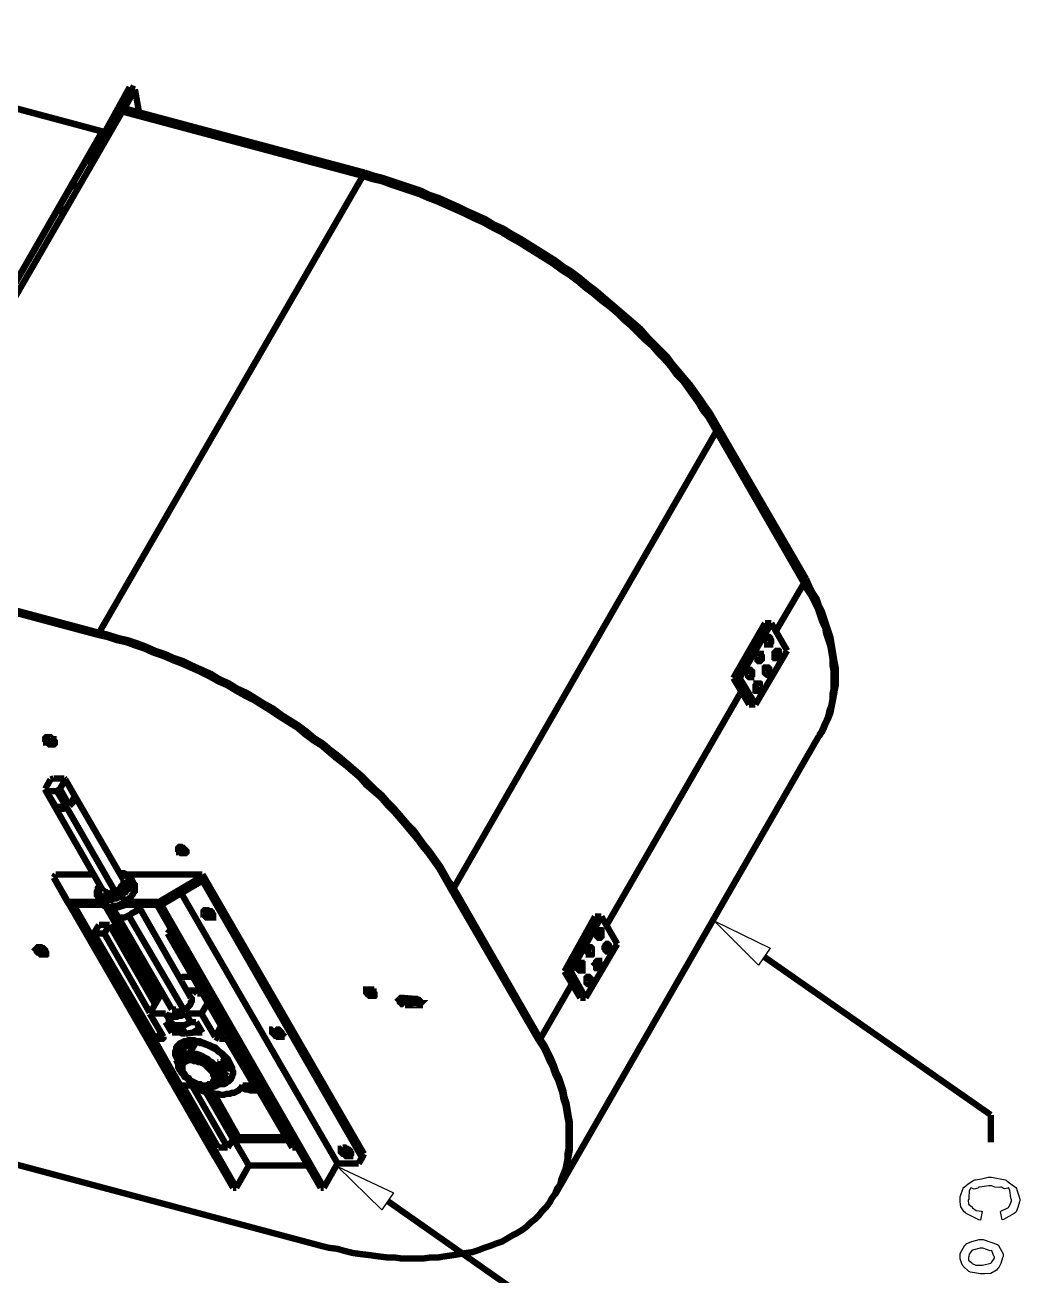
# Model space of a CAD drawing. Extents: x 0.1 to 11.6, y 0.3 to 16.2.
# Drawn here: x 5.55 to 7.121, y 5.702 to 7.678 of the extents above; entities that cross this region are included whole.
import ezdxf

# ---------------------------------------------------------------- set-up
doc = ezdxf.new("R2010")
doc.units = 0
doc.header["$MEASUREMENT"] = 0

msp = doc.modelspace()

# ---------------------------------------------------------------- linework, layer by layer
at = {"color": 0, "const_width": 0.01}
for points in [[(5.67333, 7.50999), (5.06168, 7.67333)], [(5.06168, 7.67333), (5.67165, 7.50999)], [(5.715, 7.58003), (5.67165, 7.50168)], [(5.71832, 7.57835), (5.67503, 7.50168)], [(5.71832, 7.57835), (5.70167, 7.54833)], [(5.72331, 7.57667), (5.70665, 7.54665)], [(5.715, 7.58003), (5.71832, 7.57835)], [(5.71832, 7.57835), (5.72331, 7.57667)], [(5.72999, 7.53999), (5.72331, 7.57667)], [(5.70167, 7.54833), (5.70167, 7.54497), (5.70167, 7.54335), (5.70503, 7.54335)], [(5.70665, 7.54665), (5.70167, 7.54833)], [(5.70167, 7.54665), (5.70167, 7.53836)], [(5.70665, 7.54665), (5.70503, 7.54335)], [(6.08664, 7.44499), (5.70665, 7.54665)], [(5.70665, 7.54665), (5.70833, 7.54665)], [(5.70665, 7.54665), (5.70833, 7.54665)], [(5.28668, 6.81999), (5.70335, 7.54167)], [(6.08333, 7.44), (5.70335, 7.54167)], [(6.08501, 7.44168), (5.70503, 7.54335)], [(5.70503, 7.53999), (5.70503, 7.54335)], [(5.67165, 7.50999), (5.30165, 6.86664)], [(5.67165, 7.50836), (5.30165, 6.86664)], [(5.64665, 7.46164), (5.66997, 7.50499)], [(5.66997, 7.50499), (5.67165, 7.50667), (5.67333, 7.50667), (5.67333, 7.50499)], [(5.66997, 7.50499), (5.66997, 7.50168)], [(5.67165, 7.50836), (5.67165, 7.50999)], [(5.67333, 7.50999), (5.67165, 7.50999)], [(5.67333, 7.50836), (5.67165, 7.50836)], [(5.67165, 7.50836), (5.67333, 7.50836)], [(5.67165, 7.50667), (5.67333, 7.50667)], [(5.67333, 7.50999), (5.67333, 7.50836)], [(5.67333, 7.50667), (5.67333, 7.50999)], [(5.67333, 7.50499), (5.67333, 7.50836)], [(5.64665, 7.46001), (5.66997, 7.50168)], [(5.66997, 7.50168), (5.67165, 7.50168)], [(5.67165, 7.50168), (5.67333, 7.48833)], [(5.67165, 7.50168), (5.67503, 7.50168)], [(5.67165, 7.50168), (5.67333, 7.48833)], [(5.67165, 7.50168), (5.67333, 7.50168)], [(5.67503, 7.50168), (5.67503, 7.49333)], [(5.64501, 7.46001), (5.64665, 7.46001)], [(5.64665, 7.46001), (5.64665, 7.46164)], [(6.08501, 7.44168), (6.08664, 7.44499)], [(6.64501, 7.04167), (6.63835, 7.05333), (6.63167, 7.065), (6.62332, 7.07667), (6.61664, 7.08664), (6.60835, 7.09831), (6.59999, 7.11003), (6.59, 7.12169), (6.58165, 7.13167), (6.57167, 7.14333), (6.56332, 7.155), (6.55333, 7.16499), (6.54167, 7.17665), (6.53168, 7.18668), (6.52165, 7.19835), (6.50999, 7.20833), (6.49832, 7.21832), (6.48665, 7.22835), (6.47499, 7.23833), (6.46332, 7.24832), (6.45167, 7.25836), (6.43832, 7.26833), (6.42665, 7.27832), (6.41336, 7.28836), (6.40001, 7.29665), (6.38667, 7.30664), (6.37332, 7.315), (6.36003, 7.32335), (6.34668, 7.33165), (6.33333, 7.34), (6.31836, 7.34831), (6.30501, 7.35667), (6.28999, 7.36333), (6.27669, 7.37169), (6.26167, 7.37831), (6.24669, 7.38499), (6.23335, 7.39165), (6.21832, 7.39833), (6.20335, 7.405), (6.18832, 7.41), (6.17503, 7.41667), (6.16, 7.42165), (6.14501, 7.42665), (6.12999, 7.43164), (6.11501, 7.43668), (6.10167, 7.44), (6.08664, 7.44499)], [(5.66667, 6.71832), (6.08333, 7.44)], [(6.64165, 7.03668), (6.63499, 7.04833), (6.62831, 7.06), (6.62001, 7.06999), (6.61333, 7.08165), (6.60499, 7.09332), (6.59668, 7.10499), (6.58832, 7.11664), (6.57835, 7.12668), (6.56999, 7.13835), (6.56, 7.15001), (6.55003, 7.16), (6.53999, 7.17165), (6.52832, 7.18164), (6.51833, 7.19168), (6.50667, 7.20335), (6.49501, 7.21332), (6.48503, 7.22331), (6.47331, 7.23335), (6.46001, 7.24333), (6.44835, 7.25331), (6.435, 7.26335), (6.42333, 7.27333), (6.41, 7.28331), (6.39665, 7.29167), (6.38336, 7.30165), (6.37001, 7.31), (6.35667, 7.31836), (6.34332, 7.32667), (6.33003, 7.33501), (6.315, 7.34332), (6.30165, 7.35167), (6.28836, 7.35835), (6.27333, 7.36664), (6.25836, 7.37332), (6.24501, 7.37999), (6.22999, 7.38667), (6.215, 7.39333), (6.19997, 7.40001), (6.18668, 7.405), (6.17165, 7.41168), (6.15668, 7.41667), (6.14165, 7.42165), (6.12668, 7.42665), (6.11333, 7.43164), (6.09831, 7.435), (6.08333, 7.44)], [(6.64333, 7.03836), (6.63667, 7.05003), (6.62831, 7.06168), (6.62169, 7.07167), (6.61333, 7.08333), (6.60499, 7.095), (6.59668, 7.10667), (6.58832, 7.11833), (6.58003, 7.12831), (6.56999, 7.13997), (6.56, 7.15169), (6.55003, 7.16168), (6.53999, 7.17333), (6.53, 7.18332), (6.51833, 7.19336), (6.50836, 7.20503), (6.49669, 7.215), (6.48503, 7.22499), (6.47331, 7.23503), (6.46164, 7.24501), (6.44997, 7.25499), (6.43668, 7.26497), (6.42503, 7.27501), (6.41168, 7.285), (6.39833, 7.29335), (6.38499, 7.30333), (6.37169, 7.31168), (6.35835, 7.31999), (6.345, 7.32835), (6.33003, 7.33664), (6.31668, 7.345), (6.30333, 7.35335), (6.28836, 7.36003), (6.27501, 7.36833), (6.25999, 7.375), (6.24501, 7.38167), (6.23167, 7.38835), (6.21669, 7.39501), (6.20167, 7.40169), (6.18668, 7.40668), (6.17165, 7.41336), (6.15831, 7.41835), (6.14333, 7.42333), (6.12831, 7.42833), (6.11333, 7.43332), (6.09831, 7.43668), (6.08501, 7.44168)], [(5.62332, 7.42503), (5.63499, 7.42165)], [(5.625, 7.42503), (5.63499, 7.42333)], [(5.60335, 7.38835), (5.61333, 7.38667)], [(5.60167, 7.38499), (5.61165, 7.38336)], [(6.22667, 6.315), (6.64165, 7.03668)], [(6.78, 6.79665), (6.64165, 7.03668)], [(6.64333, 7.03836), (6.64501, 7.04167)], [(6.78168, 6.80003), (6.64333, 7.03836)], [(6.78331, 6.80333), (6.64501, 7.04167)], [(5.66499, 6.715), (5.285, 6.81668)], [(5.66667, 6.71832), (5.28668, 6.81999)], [(6.73503, 6.72), (6.78, 6.79665)], [(6.80333, 6.55501), (6.80501, 6.55664), (6.80832, 6.56332), (6.81168, 6.57167), (6.815, 6.57835), (6.81836, 6.58664), (6.81999, 6.595), (6.82335, 6.60335), (6.82497, 6.61165), (6.82497, 6.62169), (6.82667, 6.62999), (6.82667, 6.63835), (6.82667, 6.64833), (6.82667, 6.65831), (6.82497, 6.66667), (6.82497, 6.67665), (6.82335, 6.68668), (6.82167, 6.69667), (6.81836, 6.70665), (6.815, 6.71669), (6.81332, 6.72667), (6.80832, 6.73665), (6.80501, 6.74669), (6.80165, 6.75667), (6.79665, 6.76665), (6.79167, 6.77669), (6.785, 6.78668), (6.78, 6.79665)], [(6.78168, 6.80003), (6.78331, 6.80333)], [(6.80501, 6.55501), (6.80501, 6.55832), (6.81, 6.565), (6.81332, 6.57335), (6.81668, 6.58003), (6.81999, 6.58832), (6.82167, 6.59668), (6.82335, 6.60499), (6.82497, 6.61333), (6.82667, 6.62332), (6.82667, 6.63167), (6.82835, 6.63997), (6.82835, 6.65001), (6.82667, 6.66), (6.82667, 6.66835), (6.82497, 6.67833), (6.82335, 6.68832), (6.82167, 6.69835), (6.81999, 6.70833), (6.81668, 6.71832), (6.81332, 6.72835), (6.81, 6.73833), (6.80664, 6.74832), (6.80165, 6.75836), (6.79665, 6.76833), (6.79167, 6.77832), (6.78668, 6.78836), (6.78168, 6.80003)], [(6.80664, 6.56), (6.80832, 6.56168), (6.81168, 6.56836), (6.815, 6.57667), (6.81836, 6.58333), (6.82167, 6.59169), (6.82335, 6.59999), (6.82497, 6.60835), (6.82667, 6.61664), (6.82835, 6.62668), (6.83003, 6.63499), (6.83003, 6.64333), (6.83003, 6.65332), (6.83003, 6.66336), (6.82835, 6.67165), (6.82667, 6.68164), (6.82497, 6.69168), (6.82335, 6.70167), (6.82167, 6.71164), (6.81836, 6.72168), (6.815, 6.73167), (6.81168, 6.74164), (6.80832, 6.75168), (6.80333, 6.76167), (6.80003, 6.77165), (6.79335, 6.78168), (6.78836, 6.79167), (6.78331, 6.80333)], [(5.66667, 6.71832), (5.66499, 6.715)], [(6.22331, 6.31168), (6.21669, 6.32335), (6.21001, 6.33501), (6.20335, 6.34668), (6.19499, 6.35835), (6.18668, 6.37001), (6.17833, 6.37999), (6.16997, 6.39165), (6.16, 6.40332), (6.15169, 6.41336), (6.14165, 6.42503), (6.13167, 6.43668), (6.12169, 6.44667), (6.11165, 6.45833), (6.09999, 6.46832), (6.08832, 6.47835), (6.07835, 6.49001), (6.06668, 6.5), (6.05501, 6.50999), (6.04167, 6.52001), (6.03, 6.53), (6.01833, 6.53999), (6.00499, 6.54833), (5.99164, 6.55832), (5.97999, 6.56836), (5.96669, 6.57667), (5.95335, 6.58501), (5.93832, 6.595), (5.92503, 6.60335), (5.91168, 6.61165), (5.89833, 6.61833), (5.88336, 6.62668), (5.87001, 6.63499), (5.85499, 6.64165), (5.84, 6.65001), (5.82667, 6.65668), (5.81168, 6.66336), (5.79665, 6.66997), (5.78331, 6.67503), (5.76833, 6.68164), (5.75331, 6.68668), (5.73833, 6.69336), (5.72331, 6.69835), (5.71001, 6.70335), (5.69499, 6.70665), (5.68001, 6.71164), (5.66499, 6.715)], [(6.22667, 6.315), (6.21832, 6.32667), (6.21164, 6.33832), (6.20503, 6.34999), (6.19667, 6.36165), (6.18832, 6.37332), (6.18001, 6.38336), (6.17165, 6.39501), (6.16336, 6.40668), (6.15332, 6.41667), (6.14333, 6.42833), (6.13336, 6.44), (6.12332, 6.44997), (6.11333, 6.46164), (6.10167, 6.47168), (6.09169, 6.48167), (6.08003, 6.49333), (6.06836, 6.50331), (6.05664, 6.51335), (6.04497, 6.52333), (6.03168, 6.53331), (6.02001, 6.54335), (6.00667, 6.55165), (5.99501, 6.56168), (5.98167, 6.57167), (5.96832, 6.58003), (5.95503, 6.58832), (5.94168, 6.59831), (5.92665, 6.60667), (5.91336, 6.61501), (5.90001, 6.62332), (5.88499, 6.62999), (5.87169, 6.63835), (5.85667, 6.64501), (5.84332, 6.65332), (5.82835, 6.66), (5.81332, 6.66667), (5.80003, 6.67333), (5.785, 6.67833), (5.77001, 6.685), (5.75499, 6.69), (5.74001, 6.69667), (5.72667, 6.70167), (5.71164, 6.70665), (5.69667, 6.71001), (5.68164, 6.715), (5.66667, 6.71832)], [(6.22667, 6.315), (6.21832, 6.32667), (6.21164, 6.33832), (6.20503, 6.34999), (6.19667, 6.36165), (6.18832, 6.37332), (6.18001, 6.38336), (6.17165, 6.39501), (6.16336, 6.40668), (6.15332, 6.41667), (6.14333, 6.42833), (6.13336, 6.44), (6.12332, 6.44997), (6.11333, 6.46164), (6.10167, 6.47168), (6.09169, 6.48167), (6.08003, 6.49333), (6.06836, 6.50331), (6.05664, 6.51335), (6.04497, 6.52333), (6.03168, 6.53331), (6.02001, 6.54335), (6.00667, 6.55165), (5.99501, 6.56168), (5.98167, 6.57167), (5.96832, 6.58003), (5.95503, 6.58832), (5.94168, 6.59831), (5.92665, 6.60667), (5.91336, 6.61501), (5.90001, 6.62332), (5.88499, 6.62999), (5.87169, 6.63835), (5.85667, 6.64501), (5.84332, 6.65332), (5.82835, 6.66), (5.81332, 6.66667), (5.80003, 6.67333), (5.785, 6.67833), (5.77001, 6.685), (5.75499, 6.69), (5.74001, 6.69667), (5.72667, 6.70167), (5.71164, 6.70665), (5.69667, 6.71001), (5.68164, 6.715), (5.66667, 6.71832)], [(6.71832, 6.73335), (6.66835, 6.64665)], [(6.72835, 6.73335), (6.67833, 6.64665)], [(6.72835, 6.73335), (6.71832, 6.73335)], [(6.75331, 6.69), (6.72835, 6.73335)], [(6.70335, 6.60499), (6.75331, 6.69)], [(6.67833, 6.64665), (6.66835, 6.64665)], [(6.66835, 6.64665), (6.69336, 6.60499)], [(6.67833, 6.64665), (6.70335, 6.60499)], [(6.46832, 6.25667), (6.68164, 6.62668)], [(6.70335, 6.60499), (6.69336, 6.60499)], [(6.80501, 6.55664), (6.80664, 6.56)], [(5.58333, 6.55333), (5.58333, 6.55165), (5.58501, 6.55003), (5.58501, 6.54833), (5.58664, 6.54833), (5.58832, 6.54665), (5.59, 6.54665), (5.59169, 6.54497), (5.59332, 6.54497), (5.595, 6.54497), (5.59668, 6.54497)], [(5.58333, 6.55333), (5.58333, 6.55165), (5.58501, 6.55003), (5.58501, 6.54833), (5.58664, 6.54833), (5.58832, 6.54665), (5.59, 6.54665), (5.59169, 6.54497), (5.59332, 6.54497), (5.595, 6.54497), (5.59668, 6.54497)], [(5.58664, 6.55333), (5.59, 6.55003), (5.595, 6.54833)], [(6.38835, 5.83333), (6.80333, 6.55501)], [(5.59, 6.48665), (5.58165, 6.47168)], [(5.595, 6.48833), (5.59, 6.48665)], [(5.61165, 6.48833), (5.595, 6.48833)], [(5.60499, 6.47168), (5.61333, 6.48665)], [(5.61333, 6.48665), (5.61165, 6.48833)], [(5.70503, 6.32835), (5.61333, 6.48665)], [(5.61333, 6.48665), (5.62831, 6.46001)], [(5.58165, 6.47168), (5.58333, 6.46832)], [(5.58165, 6.47), (5.67333, 6.31)], [(5.58333, 6.46832), (5.59831, 6.44336)], [(5.58333, 6.46832), (5.59999, 6.46832)], [(5.59999, 6.46832), (5.60499, 6.47168)], [(5.59999, 6.46832), (5.61501, 6.44336)], [(5.60499, 6.47168), (5.62001, 6.44499)], [(5.62001, 6.44499), (5.62169, 6.44667), (5.62332, 6.44835), (5.625, 6.44997), (5.62668, 6.45335), (5.62831, 6.45503), (5.62831, 6.45665), (5.62831, 6.45833), (5.62831, 6.46001)], [(5.62001, 6.44499), (5.62831, 6.46001)], [(5.59831, 6.44336), (5.59999, 6.44168), (5.60167, 6.44), (5.60335, 6.44), (5.60499, 6.44), (5.60667, 6.44), (5.61003, 6.44), (5.61333, 6.44168), (5.61501, 6.44336)], [(5.59831, 6.44336), (5.61501, 6.44336)], [(5.69168, 6.31), (5.61501, 6.44336)], [(5.79335, 6.37999), (5.79335, 6.37831), (5.79497, 6.37668), (5.79665, 6.375), (5.79833, 6.375), (5.80003, 6.37332), (5.80165, 6.37332), (5.80333, 6.37332), (5.80501, 6.37332)], [(5.79335, 6.37999), (5.79335, 6.37831), (5.79497, 6.37668), (5.79665, 6.375), (5.79833, 6.375), (5.80003, 6.37332), (5.80165, 6.37332), (5.80333, 6.37332), (5.80501, 6.37332)], [(5.79833, 6.37999), (5.80165, 6.37668)], [(5.67833, 6.30165), (5.68164, 6.30165), (5.685, 6.30165), (5.68668, 6.30165), (5.69, 6.30333), (5.69336, 6.30501), (5.69667, 6.30664), (5.69997, 6.30832), (5.70167, 6.31), (5.70503, 6.31168), (5.70665, 6.315), (5.70833, 6.31668), (5.71001, 6.31999), (5.71164, 6.32167), (5.71332, 6.32497), (5.71332, 6.32667), (5.71332, 6.32835), (5.71332, 6.33165), (5.71164, 6.33333), (5.71001, 6.33501), (5.70665, 6.33664), (5.70503, 6.33832), (5.70335, 6.33832), (5.69997, 6.33832)], [(5.69997, 6.33832), (5.69835, 6.33832)], [(5.70167, 6.30333), (5.70503, 6.30664), (5.70833, 6.30832), (5.71001, 6.31168), (5.71332, 6.31332), (5.715, 6.31668), (5.715, 6.31836), (5.71669, 6.32167), (5.71832, 6.32335), (5.71832, 6.32497), (5.71832, 6.32835), (5.71669, 6.33003), (5.71669, 6.33165), (5.715, 6.33333), (5.71332, 6.33501), (5.71164, 6.33664), (5.71001, 6.33664), (5.70665, 6.33832), (5.70335, 6.33832), (5.70167, 6.33832)], [(5.59831, 6.33664), (5.595, 6.33165)], [(5.595, 6.33165), (5.61664, 6.29335)], [(5.595, 6.33165), (5.59831, 6.32667)], [(5.65831, 6.33664), (5.59831, 6.33664)], [(5.59831, 6.32667), (5.62001, 6.28836)], [(5.59831, 6.32667), (5.84999, 5.88997)], [(5.66835, 6.31999), (5.66667, 6.31668), (5.66499, 6.315), (5.66499, 6.31168), (5.66499, 6.31), (5.66499, 6.30832), (5.66667, 6.30664), (5.66667, 6.30501), (5.66835, 6.30333), (5.67165, 6.30165), (5.67333, 6.30165), (5.67503, 6.30165), (5.67833, 6.30165)], [(5.68001, 6.29833), (5.68332, 6.29833), (5.685, 6.29833), (5.68832, 6.30003), (5.69168, 6.30003), (5.69499, 6.30165), (5.69835, 6.30333), (5.70167, 6.30501), (5.70335, 6.30832), (5.70665, 6.31), (5.70833, 6.31168), (5.71001, 6.315), (5.71164, 6.31668), (5.71332, 6.31999), (5.71332, 6.32167), (5.715, 6.32335), (5.715, 6.32667), (5.715, 6.32835), (5.71332, 6.33003)], [(5.68164, 6.30664), (5.685, 6.30664), (5.68668, 6.30832), (5.69, 6.30832), (5.69168, 6.31), (5.69336, 6.31), (5.69667, 6.31168), (5.69835, 6.31332), (5.69997, 6.315), (5.70167, 6.31836), (5.70335, 6.31999), (5.70503, 6.32167), (5.70503, 6.32335), (5.70503, 6.32497), (5.70503, 6.32667), (5.70503, 6.32835)], [(5.70833, 6.29335), (5.71164, 6.29665), (5.71332, 6.29833), (5.71669, 6.30003), (5.71832, 6.30333), (5.72, 6.30501), (5.72168, 6.30832), (5.72331, 6.31), (5.72331, 6.31332), (5.72331, 6.315), (5.72331, 6.31836), (5.72331, 6.31999), (5.72168, 6.32167)], [(5.83003, 6.33664), (5.71001, 6.33664)], [(5.71332, 6.33003), (5.71164, 6.33333)], [(5.72168, 6.32167), (5.71669, 6.33165)], [(5.76167, 6.29335), (5.82667, 6.33165)], [(5.76497, 6.28836), (5.83003, 6.32667)], [(5.82667, 6.33165), (5.83003, 6.33664)], [(5.82667, 6.33165), (5.83003, 6.32667)], [(5.83003, 6.33664), (6.08501, 5.89501)], [(5.83003, 6.32667), (6.08165, 5.88997)], [(5.66667, 6.31836), (5.66499, 6.315), (5.66499, 6.31332), (5.66336, 6.31), (5.66336, 6.30832), (5.66336, 6.30501), (5.66336, 6.30333), (5.66499, 6.30165), (5.66667, 6.30003), (5.66835, 6.29833), (5.66997, 6.29833), (5.67165, 6.29665), (5.67503, 6.29665), (5.67665, 6.29497), (5.68001, 6.29665), (5.68332, 6.29665), (5.68668, 6.29665), (5.69, 6.29833), (5.69336, 6.29833), (5.69667, 6.30003), (5.69997, 6.30165), (5.70167, 6.30333)], [(5.66499, 6.30165), (5.66997, 6.29167)], [(5.66667, 6.30664), (5.66835, 6.30333)], [(5.66835, 6.30333), (5.66835, 6.30165), (5.66997, 6.30003), (5.67165, 6.30003), (5.67503, 6.29833), (5.67665, 6.29833), (5.68001, 6.29833)], [(5.67333, 6.31), (5.67503, 6.31), (5.67665, 6.30832), (5.67833, 6.30832), (5.68001, 6.30664), (5.68164, 6.30664)], [(5.68001, 6.29833), (5.67833, 6.30165)], [(5.70833, 6.29335), (5.70167, 6.30333)], [(5.79665, 6.30664), (6.04335, 5.87999)], [(6.22667, 6.315), (6.22331, 6.31168)], [(6.36165, 6.07335), (6.22331, 6.31168)], [(6.36333, 6.07667), (6.22667, 6.315)], [(5.61664, 6.29335), (5.66997, 6.29335)], [(5.61664, 6.29335), (5.62001, 6.28836)], [(5.62001, 6.28836), (5.87831, 5.84169)], [(5.62668, 6.28836), (5.67333, 6.28836)], [(5.62668, 6.28836), (5.88336, 5.84169)], [(5.66997, 6.29167), (5.67165, 6.28999), (5.67333, 6.28836), (5.67503, 6.28668), (5.67833, 6.28668), (5.68001, 6.28668), (5.68332, 6.285), (5.685, 6.285), (5.68832, 6.28668), (5.69168, 6.28668), (5.69499, 6.28668), (5.69835, 6.28836), (5.70167, 6.28999), (5.70503, 6.29167), (5.70833, 6.29335)], [(5.67665, 6.28668), (5.75999, 6.14165)], [(5.67833, 6.28668), (5.685, 6.27333)], [(5.67833, 6.28668), (5.68332, 6.28331), (5.68832, 6.28331)], [(5.68832, 6.28331), (5.69835, 6.285), (5.70833, 6.28836)], [(5.68832, 6.28331), (5.69835, 6.26665)], [(5.69835, 6.28836), (5.70833, 6.28836)], [(5.69835, 6.26665), (5.69997, 6.26833), (5.70335, 6.26833), (5.70665, 6.26833), (5.71001, 6.27001), (5.71332, 6.27165), (5.71669, 6.27333), (5.71832, 6.27501), (5.72168, 6.27669), (5.72499, 6.27832), (5.72667, 6.28168), (5.72835, 6.28331), (5.72999, 6.28668), (5.73167, 6.28836)], [(5.70833, 6.29335), (5.76167, 6.29335)], [(5.70833, 6.28836), (5.75836, 6.28836)], [(5.81168, 6.14165), (5.72999, 6.285)], [(5.75836, 6.28836), (6.01665, 5.84169)], [(5.76167, 6.29335), (5.76497, 6.28836)], [(5.76497, 6.28836), (6.02165, 5.84169)], [(5.84332, 6.26833), (5.84169, 6.26833), (5.84, 6.26833), (5.83664, 6.26833), (5.83501, 6.27001), (5.83333, 6.27165), (5.83333, 6.27333), (5.83165, 6.27333), (5.83165, 6.27501), (5.83165, 6.27669), (5.83165, 6.27832), (5.83333, 6.28), (5.83501, 6.28)], [(5.83333, 6.28), (5.83832, 6.27501), (5.84668, 6.27333)], [(5.83333, 6.28), (5.83501, 6.28), (5.83501, 6.27832), (5.83664, 6.27669), (5.83832, 6.27501), (5.84, 6.27501), (5.84169, 6.27333), (5.84332, 6.27333), (5.845, 6.27333), (5.84668, 6.27333)], [(5.83501, 6.28), (5.83664, 6.28), (5.83832, 6.28), (5.84169, 6.27832), (5.84332, 6.27832), (5.845, 6.27669), (5.845, 6.27501), (5.84668, 6.27333), (5.84668, 6.27165), (5.84668, 6.27001), (5.84668, 6.26833), (5.845, 6.26833), (5.84332, 6.26833)], [(5.83832, 6.28), (5.845, 6.27669)], [(5.685, 6.27333), (5.68668, 6.27165), (5.68832, 6.27001), (5.69, 6.26833), (5.69168, 6.26833), (5.69499, 6.26833), (5.69835, 6.26665)], [(5.69835, 6.26665), (5.78168, 6.12332)], [(5.80003, 6.12332), (5.71332, 6.27165)], [(5.84668, 6.27333), (5.84332, 6.26833)], [(5.84668, 6.27333), (5.84831, 6.27333)], [(6.44997, 6.27001), (6.40169, 6.18332)], [(6.46001, 6.27001), (6.41168, 6.18332)], [(6.46001, 6.27001), (6.44997, 6.27001)], [(6.48503, 6.22667), (6.46001, 6.27001)], [(5.66667, 6.25667), (5.65831, 6.24333)], [(5.75499, 6.07835), (5.65831, 6.24333)], [(5.65831, 6.24333), (5.67503, 6.24333)], [(5.68332, 6.25667), (5.66667, 6.25667)], [(5.67503, 6.24333), (5.68332, 6.25667)], [(5.74669, 6.11833), (5.67503, 6.24333)], [(5.75499, 6.13167), (5.68332, 6.25667)], [(5.78, 6.25), (5.77501, 6.24333)], [(5.86664, 6.08501), (5.77501, 6.24333)], [(5.77501, 6.24333), (5.785, 6.24333)], [(5.56999, 6.22168), (5.56999, 6.22), (5.56999, 6.21832), (5.57167, 6.21669), (5.57335, 6.21669), (5.57497, 6.215), (5.57667, 6.21332), (5.57835, 6.21332), (5.58003, 6.21332), (5.58165, 6.21332), (5.58333, 6.21332)], [(5.56999, 6.22168), (5.56999, 6.22), (5.56999, 6.21832), (5.57167, 6.21669), (5.57335, 6.21669), (5.57497, 6.215), (5.57667, 6.21332), (5.57835, 6.21332), (5.58003, 6.21332), (5.58165, 6.21332), (5.58333, 6.21332)], [(5.57335, 6.22168), (5.57667, 6.21832), (5.58165, 6.21669)], [(6.435, 6.14165), (6.48503, 6.22667)], [(6.71669, 6.20665), (7.07497, 5.95665)], [(6.41168, 6.18332), (6.40169, 6.18332)], [(6.40169, 6.18332), (6.42665, 6.14165)], [(6.41168, 6.18332), (6.435, 6.14165)], [(5.815, 6.17503), (5.81168, 6.17503), (5.80832, 6.17503), (5.80501, 6.17503), (5.80165, 6.17503), (5.80003, 6.17503), (5.79665, 6.17333), (5.79497, 6.17333), (5.79497, 6.17165)], [(6.36333, 6.07667), (6.41336, 6.16336)], [(5.74669, 6.11664), (5.76497, 6.14833)], [(5.76665, 6.14833), (5.76497, 6.14833)], [(5.81168, 6.14165), (5.81332, 6.13997), (5.81332, 6.13835), (5.81332, 6.13667), (5.81168, 6.13499), (5.81168, 6.13336), (5.81, 6.12999), (5.80832, 6.12831), (5.80664, 6.12668), (5.80501, 6.125), (5.80165, 6.12332), (5.80003, 6.12332), (5.79665, 6.12169), (5.79497, 6.12001), (5.79167, 6.12001), (5.78999, 6.12001)], [(5.80501, 6.15332), (5.80832, 6.15332), (5.81, 6.15332), (5.81332, 6.15332), (5.81668, 6.15332), (5.81836, 6.15169), (5.81999, 6.15001), (5.82167, 6.14833)], [(5.83003, 6.14833), (5.82167, 6.14833)], [(6.09, 6.155), (6.095, 6.15001), (6.10167, 6.14833)], [(6.09, 6.155), (6.09, 6.15332), (6.09169, 6.15169), (6.09332, 6.15169), (6.095, 6.15001), (6.09668, 6.15001), (6.09831, 6.14833), (6.09999, 6.14833), (6.10167, 6.14833)], [(6.15001, 6.12999), (6.14833, 6.13167), (6.14665, 6.13167), (6.14501, 6.13167), (6.14333, 6.13336), (6.14165, 6.13499), (6.14165, 6.13667), (6.13997, 6.13835), (6.14165, 6.13997), (6.14333, 6.14165), (6.14501, 6.14165)], [(6.14665, 6.13667), (6.14333, 6.14165)], [(6.14333, 6.14165), (6.14665, 6.13667), (6.15169, 6.13499)], [(6.14501, 6.14165), (6.16499, 6.13997)], [(6.435, 6.14165), (6.42665, 6.14165)], [(5.78999, 6.12001), (5.78836, 6.12001), (5.785, 6.12001), (5.78331, 6.12169), (5.78331, 6.12332), (5.78168, 6.12332)], [(5.82835, 6.11664), (5.83832, 6.13336)], [(6.15001, 6.12999), (6.15169, 6.13499)], [(6.15001, 6.12999), (6.16997, 6.12999)], [(6.15169, 6.13499), (6.17165, 6.13336)], [(6.17333, 6.13336), (6.17165, 6.13336), (6.16997, 6.13336), (6.16835, 6.13499), (6.16667, 6.13499), (6.16499, 6.13667), (6.16336, 6.13835), (6.16336, 6.13997)], [(6.16499, 6.13997), (6.16667, 6.13997), (6.16835, 6.13997), (6.16997, 6.13835), (6.17165, 6.13835), (6.17333, 6.13667), (6.17333, 6.13499), (6.17333, 6.13336), (6.17503, 6.13336), (6.17333, 6.13167), (6.17333, 6.12999), (6.17165, 6.12999), (6.16997, 6.12999)], [(6.16997, 6.12999), (6.17165, 6.13336)], [(6.17333, 6.13336), (6.17165, 6.13336)], [(5.74669, 6.11664), (5.76833, 6.08003)], [(5.77165, 6.11664), (5.74669, 6.11664)], [(5.78, 6.10335), (5.77165, 6.11664)], [(5.80333, 6.11664), (5.80003, 6.11501), (5.79665, 6.11333), (5.79335, 6.11333), (5.78999, 6.11165), (5.78668, 6.11165), (5.78331, 6.11165), (5.78, 6.11165), (5.77832, 6.11333), (5.77501, 6.11333), (5.77333, 6.11501), (5.77165, 6.11664)], [(5.78, 6.10335), (5.77165, 6.10335)], [(5.77165, 6.10335), (5.78168, 6.08664)], [(5.81168, 6.10335), (5.80832, 6.10167), (5.80501, 6.09999), (5.80165, 6.09831), (5.79833, 6.09831), (5.79497, 6.09831), (5.79167, 6.09831), (5.78836, 6.09831), (5.785, 6.09831), (5.78331, 6.09999), (5.78168, 6.10167), (5.78, 6.10335)], [(5.81168, 6.10335), (5.80333, 6.11664)], [(5.82835, 6.11664), (5.80333, 6.11664)], [(5.81999, 6.10335), (5.81168, 6.10335)], [(5.83003, 6.08664), (5.81999, 6.10335)], [(5.84999, 6.08003), (5.82835, 6.11664)], [(5.75331, 6.07667), (5.75836, 6.08501)], [(5.75836, 6.08501), (5.76497, 6.08501)], [(5.78168, 6.08664), (5.78668, 6.09668)], [(5.78168, 6.08664), (5.79497, 6.08664)], [(5.78668, 6.09831), (5.79167, 6.09)], [(5.79167, 6.09), (5.79167, 6.08832), (5.79335, 6.08664), (5.79497, 6.08664), (5.79833, 6.08501), (5.80003, 6.08501), (5.80333, 6.08501)], [(5.80333, 6.08501), (5.79497, 6.09831)], [(5.80333, 6.08501), (5.815, 6.08664), (5.82497, 6.09332)], [(5.81332, 6.08664), (5.83003, 6.08664)], [(5.84999, 6.08003), (5.86003, 6.09831)], [(5.85667, 6.07667), (5.86501, 6.09)], [(5.86664, 6.08501), (5.875, 6.08501)], [(5.86833, 6.07667), (5.875, 6.08501)], [(5.91667, 6.01167), (5.875, 6.08501)], [(5.95167, 6.08003), (5.94997, 6.08003), (5.94835, 6.08003), (5.94667, 6.08165), (5.94499, 6.08165), (5.94336, 6.08333), (5.94168, 6.08501), (5.94, 6.08664), (5.94, 6.08832), (5.94, 6.09), (5.94, 6.09169), (5.94168, 6.09169), (5.94336, 6.09332)], [(5.94336, 6.09332), (5.94499, 6.09169), (5.94835, 6.09169), (5.94997, 6.09169), (5.95167, 6.09), (5.95335, 6.08832), (5.95503, 6.08664), (5.95503, 6.08501), (5.95665, 6.08333), (5.95503, 6.08165), (5.95503, 6.08003), (5.95335, 6.08003), (5.95167, 6.08003)], [(5.94336, 6.09169), (5.94667, 6.08664), (5.95503, 6.08501)], [(5.94336, 6.09169), (5.94336, 6.09), (5.94499, 6.08832), (5.94667, 6.08832), (5.94835, 6.08664), (5.94997, 6.08501), (5.95167, 6.08501), (5.95335, 6.08501), (5.95503, 6.08501)], [(5.94835, 6.09169), (5.95335, 6.08832)], [(5.95503, 6.08501), (5.95167, 6.08003)], [(5.95503, 6.08501), (5.95665, 6.08501)], [(5.75331, 6.07667), (5.79497, 6.00331)], [(5.76497, 6.07667), (5.75331, 6.07667)], [(5.76497, 6.07667), (5.76665, 6.07667), (5.76833, 6.07835), (5.76833, 6.08003)], [(5.76497, 6.07667), (5.76833, 6.08003)], [(5.81168, 6.07497), (5.80832, 6.07497), (5.80501, 6.07335), (5.80165, 6.07335), (5.79833, 6.07167), (5.79497, 6.06999), (5.79335, 6.06836), (5.79167, 6.06668), (5.78999, 6.065), (5.78836, 6.06332), (5.78836, 6.06), (5.78668, 6.05664), (5.78668, 6.05333), (5.78668, 6.05165), (5.78836, 6.04833), (5.78999, 6.04497), (5.79167, 6.04167)], [(5.79167, 6.06668), (5.78999, 6.065), (5.78999, 6.06168), (5.78999, 6.05832), (5.78999, 6.05501), (5.79167, 6.05333), (5.79167, 6.05003), (5.79335, 6.04665)], [(5.79335, 6.06), (5.79497, 6.06168), (5.79497, 6.06332), (5.79665, 6.06332), (5.79665, 6.065), (5.79833, 6.065), (5.79833, 6.06668), (5.80003, 6.06668), (5.80003, 6.065), (5.79833, 6.065), (5.79833, 6.06332)], [(5.79833, 6.06332), (5.79665, 6.06168), (5.79665, 6.06), (5.79497, 6.06), (5.79335, 6.05832), (5.79335, 6.06)], [(5.80003, 6.06332), (5.79833, 6.06332), (5.79833, 6.06168), (5.79665, 6.06), (5.79497, 6.05832), (5.79335, 6.05664), (5.79335, 6.05832)], [(5.79335, 6.06), (5.79497, 6.06168)], [(5.79497, 6.06168), (5.79833, 6.065)], [(5.79665, 6.06168), (5.79497, 6.06)], [(5.79665, 6.06168), (5.79497, 6.06168)], [(5.79665, 6.06168), (5.79833, 6.065)], [(5.80003, 6.06668), (5.79833, 6.06668)], [(5.79833, 6.065), (5.80003, 6.065)], [(5.79833, 6.065), (5.80003, 6.065)], [(5.79833, 6.06332), (5.80003, 6.06332)], [(5.80501, 6.06332), (5.80003, 6.06668)], [(5.80003, 6.06668), (5.80003, 6.065), (5.80003, 6.06332)], [(5.80501, 6.06), (5.80003, 6.06332)], [(5.81999, 6.07167), (5.81668, 6.07167), (5.81332, 6.06999), (5.81, 6.06999), (5.80832, 6.06836), (5.80664, 6.06668), (5.80333, 6.065)], [(5.80501, 6.06332), (5.80501, 6.06168), (5.80501, 6.06)], [(5.81999, 6.07167), (5.81, 6.05501)], [(5.85499, 6.00499), (5.85667, 6.00499), (5.86003, 6.00499), (5.86333, 6.00499), (5.86664, 6.00667), (5.86833, 6.00836), (5.87169, 6.00999), (5.87332, 6.01167), (5.875, 6.01335), (5.87668, 6.01665), (5.87668, 6.01833), (5.87831, 6.02165), (5.87831, 6.02501), (5.87668, 6.02832), (5.87668, 6.03168), (5.875, 6.035), (5.87332, 6.03836), (5.87169, 6.04167), (5.87001, 6.04497), (5.86664, 6.04833), (5.86333, 6.05165), (5.86165, 6.05333), (5.85667, 6.05664), (5.85335, 6.06), (5.84999, 6.06332), (5.845, 6.065), (5.84169, 6.06668), (5.83664, 6.06836), (5.83333, 6.06999), (5.82835, 6.07167), (5.82497, 6.07335), (5.81999, 6.07335), (5.81668, 6.07497), (5.81168, 6.07497)], [(5.86833, 6.02501), (5.86833, 6.02669), (5.87001, 6.03), (5.87001, 6.03168), (5.87001, 6.035), (5.87001, 6.03668), (5.86833, 6.03999), (5.86664, 6.04335), (5.86501, 6.04497), (5.86333, 6.04833), (5.86165, 6.05165), (5.85835, 6.05501), (5.85499, 6.05664), (5.85167, 6.06), (5.84831, 6.06168), (5.845, 6.06332), (5.84169, 6.065), (5.83832, 6.06668), (5.83333, 6.06836), (5.83003, 6.06999), (5.82667, 6.06999), (5.82335, 6.07167), (5.81999, 6.07167)], [(5.84999, 6.08003), (5.85335, 6.07835), (5.85667, 6.07667)], [(5.86833, 6.07667), (5.85667, 6.07667)], [(5.91168, 6.00331), (5.86833, 6.07667)], [(6.01665, 5.75), (6.03, 5.74669), (6.04335, 5.74501), (6.05501, 5.74164), (6.06836, 5.73833), (6.08165, 5.73665), (6.095, 5.73503), (6.10667, 5.73335), (6.12001, 5.73167), (6.13167, 5.73167), (6.14333, 5.72999), (6.15668, 5.72999), (6.16835, 5.72999), (6.18001, 5.72999), (6.19168, 5.73167), (6.20335, 5.73167), (6.21332, 5.73335), (6.22499, 5.73503), (6.23503, 5.73665), (6.24501, 5.73833), (6.25667, 5.74001), (6.26665, 5.74333), (6.27501, 5.74669), (6.285, 5.75), (6.29335, 5.75331), (6.30333, 5.75667), (6.31168, 5.76167), (6.31999, 5.76665), (6.32667, 5.77001), (6.33501, 5.77501), (6.34169, 5.78), (6.34831, 5.78668), (6.35499, 5.79167), (6.36165, 5.79833), (6.36664, 5.80501), (6.37332, 5.81168), (6.37831, 5.81836), (6.38167, 5.82497), (6.38667, 5.83165), (6.38997, 5.84), (6.39501, 5.84668), (6.39665, 5.85499), (6.40001, 5.86333), (6.40332, 5.87169), (6.405, 5.87999), (6.40668, 5.88835), (6.40668, 5.89665), (6.40831, 5.905), (6.40831, 5.91499), (6.40831, 5.92333), (6.40831, 5.93332), (6.40831, 5.94336), (6.40668, 5.95167), (6.405, 5.96164), (6.40332, 5.97168), (6.40001, 5.98167), (6.39833, 5.99164), (6.39501, 6.00168), (6.39165, 6.01167), (6.38667, 6.02165), (6.38336, 6.03168), (6.37831, 6.04167), (6.37332, 6.05333), (6.36833, 6.06332), (6.36165, 6.07335)], [(6.36333, 6.07667), (6.36165, 6.07335)], [(6.38835, 5.83333), (6.38835, 5.83501), (6.39333, 5.84332), (6.39665, 5.84999), (6.40001, 5.85835), (6.40169, 5.86664), (6.405, 5.875), (6.40668, 5.88336), (6.40831, 5.89165), (6.41, 5.90001), (6.41, 5.91), (6.41, 5.91835), (6.41, 5.92665), (6.41, 5.93668), (6.41, 5.94667), (6.40831, 5.95503), (6.40668, 5.965), (6.405, 5.97499), (6.40169, 5.98503), (6.40001, 5.99501), (6.39665, 6.00499), (6.39333, 6.01497), (6.38835, 6.02501), (6.38499, 6.035), (6.37999, 6.04665), (6.375, 6.05664), (6.37001, 6.06668), (6.36333, 6.07667)], [(6.38835, 5.83333), (6.38835, 5.83501), (6.39333, 5.84332), (6.39665, 5.84999), (6.40001, 5.85835), (6.40169, 5.86664), (6.405, 5.875), (6.40668, 5.88336), (6.40831, 5.89165), (6.41, 5.90001), (6.41, 5.91), (6.41, 5.91835), (6.41, 5.92665), (6.41, 5.93668), (6.41, 5.94667), (6.40831, 5.95503), (6.40668, 5.965), (6.405, 5.97499), (6.40169, 5.98503), (6.40001, 5.99501), (6.39665, 6.00499), (6.39333, 6.01497), (6.38835, 6.02501), (6.38499, 6.035), (6.37999, 6.04665), (6.375, 6.05664), (6.37001, 6.06668), (6.36333, 6.07667)], [(5.84169, 6), (5.83664, 6), (5.83333, 6.00168), (5.83003, 6.00168), (5.82667, 6.00331), (5.82335, 6.00499), (5.81836, 6.00667), (5.815, 6.00836), (5.81168, 6.00999), (5.80832, 6.01167), (5.80501, 6.01497), (5.80165, 6.01665), (5.80003, 6.02001), (5.79665, 6.02333), (5.79497, 6.02669), (5.79335, 6.02832), (5.79167, 6.03168), (5.79167, 6.035), (5.79167, 6.03668), (5.78999, 6.03999), (5.79167, 6.04167), (5.79167, 6.04497), (5.79335, 6.04665), (5.79497, 6.04833), (5.79665, 6.05003), (5.79833, 6.05165), (5.80003, 6.05333), (5.80333, 6.05333), (5.80664, 6.05333), (5.81, 6.05501)], [(5.79497, 6.06), (5.79335, 6.06)], [(5.79335, 6.05832), (5.79497, 6.05832)], [(5.79335, 6.05664), (5.79665, 6.05333)], [(5.79665, 6.05333), (5.79335, 6.04665)], [(5.80003, 6.02501), (5.79833, 6.02669), (5.79665, 6.02832), (5.79665, 6.03168), (5.79665, 6.03331), (5.79665, 6.035), (5.79665, 6.03836), (5.79833, 6.03999), (5.79833, 6.04167), (5.80003, 6.04335), (5.80165, 6.04497), (5.80501, 6.04497), (5.80664, 6.04665), (5.81, 6.04665), (5.81168, 6.04665), (5.815, 6.04665), (5.81836, 6.04497), (5.82167, 6.04497), (5.82497, 6.04335), (5.82835, 6.04167), (5.83165, 6.03999), (5.83501, 6.03836), (5.83832, 6.03668), (5.84, 6.035), (5.84332, 6.03168), (5.845, 6.03), (5.84668, 6.02832), (5.84831, 6.02501), (5.84999, 6.02165), (5.85167, 6.02001), (5.85167, 6.01833), (5.85167, 6.01497), (5.85167, 6.01335), (5.85167, 6.01167), (5.84999, 6.00999), (5.84831, 6.00836), (5.84668, 6.00667), (5.845, 6.00499), (5.84332, 6.00499), (5.84, 6.00331)], [(5.80501, 6.06), (5.80333, 6.06), (5.80333, 6.05832), (5.80165, 6.05832), (5.80165, 6.05664), (5.80003, 6.05664), (5.80003, 6.05501), (5.79833, 6.05501), (5.79833, 6.05333)], [(5.79833, 6.03999), (5.79833, 6.04167), (5.80003, 6.04335), (5.80003, 6.04497), (5.80333, 6.04665), (5.80501, 6.04833), (5.80664, 6.04833), (5.81, 6.04833), (5.81332, 6.05003)], [(5.80003, 6.04497), (5.79833, 6.03999)], [(5.81, 6.05501), (5.81332, 6.05333), (5.81668, 6.05333), (5.81999, 6.05333), (5.82497, 6.05165), (5.82835, 6.05003), (5.83165, 6.04833), (5.83501, 6.04665), (5.83832, 6.04497), (5.84169, 6.04167), (5.845, 6.03999), (5.84831, 6.03668), (5.85167, 6.035), (5.85335, 6.03168), (5.85499, 6.02832), (5.85667, 6.02669), (5.85835, 6.02333), (5.86003, 6.02001), (5.86003, 6.01665), (5.86003, 6.01497), (5.86003, 6.01167), (5.85835, 6.00999), (5.85835, 6.00836), (5.85667, 6.00667), (5.85499, 6.00499), (5.85335, 6.00331), (5.84999, 6.00168), (5.84668, 6.00168), (5.845, 6), (5.84169, 6)], [(5.81332, 6.05003), (5.81668, 6.04833), (5.81999, 6.04833), (5.82335, 6.04833), (5.82667, 6.04665), (5.83003, 6.04497), (5.83333, 6.04335), (5.83664, 6.04167), (5.83832, 6.03999), (5.84169, 6.03836), (5.845, 6.035), (5.84668, 6.03331), (5.84831, 6.03), (5.84999, 6.02669), (5.85167, 6.02501), (5.85335, 6.02165), (5.85335, 6.02001), (5.85335, 6.01665), (5.85335, 6.01497), (5.85335, 6.01335), (5.85167, 6.01167), (5.84999, 6.00999)], [(5.86333, 6.03168), (5.86165, 6.03168), (5.86165, 6.03331), (5.86165, 6.035), (5.86165, 6.03668), (5.86333, 6.03836), (5.86333, 6.03999), (5.86501, 6.03999), (5.86501, 6.04167), (5.86664, 6.03999), (5.86833, 6.03999)], [(5.80003, 6.02501), (5.80003, 6.02333)], [(5.85835, 6.03168), (5.85835, 6.03331), (5.85667, 6.035), (5.85667, 6.03668), (5.85835, 6.03836), (5.85835, 6.03999), (5.86003, 6.03999), (5.86003, 6.04167)], [(5.86003, 6.03), (5.85835, 6.03), (5.85835, 6.03168)], [(5.85835, 6.03168), (5.86333, 6.03168)], [(5.85835, 6.00836), (5.86833, 6.02501)], [(5.86501, 6.04167), (5.86003, 6.04167)], [(5.86003, 6.03), (5.86501, 6.03)], [(5.86333, 6.03168), (5.86333, 6.03331), (5.86333, 6.035), (5.86333, 6.03668), (5.86333, 6.03836), (5.86501, 6.03999), (5.86664, 6.03999), (5.86833, 6.03836)], [(5.86501, 6.03836), (5.86333, 6.03668)], [(5.86833, 6.03836), (5.86833, 6.03668), (5.86833, 6.035), (5.86833, 6.03331), (5.86833, 6.03168), (5.86664, 6.03), (5.86501, 6.03), (5.86333, 6.03168)], [(5.86333, 6.03668), (5.86501, 6.03331)], [(5.86333, 6.03168), (5.86501, 6.03168)], [(5.86833, 6.03168), (5.86664, 6.03), (5.86501, 6.03), (5.86333, 6.03), (5.86333, 6.03168)], [(5.86664, 6.03836), (5.86501, 6.03836)], [(5.86501, 6.03836), (5.86664, 6.03836)], [(5.86501, 6.035), (5.86833, 6.035)], [(5.86501, 6.03331), (5.86664, 6.03168)], [(5.86833, 6.035), (5.86664, 6.03836)], [(5.86833, 6.035), (5.86664, 6.03168)], [(5.86833, 6.03836), (5.86833, 6.03999)], [(5.86833, 6.03168), (5.87001, 6.03168)], [(5.79497, 6.00331), (5.81332, 6.00331)], [(5.85499, 5.905), (5.79833, 6.00331)], [(5.81332, 6.00331), (5.81836, 6), (5.82335, 5.99832), (5.82835, 5.99501), (5.83333, 5.99333), (5.84, 5.99164), (5.845, 5.99164), (5.84999, 5.99001), (5.85499, 5.99001), (5.86003, 5.98833), (5.86333, 5.98833), (5.86833, 5.99001), (5.87332, 5.99001), (5.87668, 5.99164), (5.87999, 5.99164), (5.88336, 5.99333), (5.88667, 5.99501), (5.88997, 5.99832), (5.89165, 6), (5.89333, 6.00331)], [(5.87001, 5.905), (5.81332, 6.00331)], [(5.83501, 6.00331), (5.83664, 6.00331)], [(5.84, 6.00331), (5.83664, 6.00331)], [(5.84999, 6.00999), (5.85335, 6.01497)], [(5.85835, 6.00999), (5.86003, 6.00999), (5.86333, 6.00999), (5.86664, 6.00999), (5.86833, 6.01167), (5.87169, 6.01335), (5.875, 6.01497), (5.87668, 6.01665)], [(5.89333, 6.00331), (5.91168, 6.00331)], [(5.91168, 6.00331), (5.91667, 6.01167)], [(5.97168, 5.905), (5.91336, 6.00499)], [(5.87831, 5.91835), (5.83501, 5.99333)], [(5.84831, 5.99001), (5.88667, 5.92165)], [(5.89165, 6), (5.89501, 5.99832), (5.89833, 5.99669), (5.90169, 5.99669), (5.90668, 5.99501), (5.91, 5.99501), (5.91336, 5.99501), (5.91499, 5.99501), (5.91835, 5.99669)], [(5.89165, 6), (5.89501, 6), (5.90001, 5.99832), (5.90332, 5.99669), (5.90668, 5.99669), (5.91, 5.99669), (5.91336, 5.99669), (5.91667, 5.99669), (5.91835, 5.99669)], [(7.07497, 5.95665), (7.07497, 5.91336)], [(5.37999, 5.91997), (6.01665, 5.75)], [(5.85499, 5.905), (5.87001, 5.905)], [(5.87001, 5.905), (5.87831, 5.91835)], [(5.87999, 5.91667), (5.88336, 5.92165)], [(5.90332, 5.87668), (5.87999, 5.91667)], [(5.87999, 5.91667), (5.96332, 5.91667)], [(5.96164, 5.92165), (5.88336, 5.92165)], [(5.97168, 5.905), (5.97999, 5.905)], [(6.06, 5.89165), (6.05832, 5.89165), (6.05664, 5.89165), (6.05501, 5.89333), (6.05333, 5.89501), (6.05165, 5.89501), (6.05003, 5.89665), (6.04833, 5.89833), (6.04833, 5.90001), (6.04833, 5.90169), (6.04833, 5.90332), (6.05003, 5.90332), (6.05165, 5.905)], [(6.05165, 5.905), (6.05501, 5.905), (6.05664, 5.90332), (6.05832, 5.90332), (6.06, 5.90169), (6.06168, 5.90169), (6.06332, 5.90001), (6.06332, 5.89833), (6.065, 5.89665), (6.065, 5.89501), (6.06332, 5.89333), (6.06332, 5.89165), (6.06168, 5.89165), (6.06, 5.89165)], [(6.05165, 5.905), (6.05664, 5.89833), (6.06332, 5.89665)], [(6.05165, 5.905), (6.05165, 5.90332), (6.05333, 5.90169), (6.05333, 5.90001), (6.05501, 5.90001), (6.05664, 5.89833), (6.05832, 5.89833), (6.06, 5.89665), (6.06168, 5.89665), (6.06332, 5.89665)], [(5.84999, 5.88997), (5.85167, 5.88997)], [(6.05664, 5.90332), (6.06168, 5.90169)], [(6.06332, 5.89665), (6.06, 5.89165)], [(6.06332, 5.89665), (6.065, 5.89665)], [(6.07667, 5.87999), (6.08165, 5.88997)], [(6.08003, 5.88499), (6.07667, 5.87999)], [(6.08501, 5.89501), (6.08003, 5.88499)], [(6.08501, 5.89501), (6.08165, 5.88997)], [(5.88336, 5.84169), (5.90332, 5.87668)], [(5.99669, 5.87668), (5.90332, 5.87668)], [(6.02165, 5.84169), (6.04335, 5.87999)], [(6.04335, 5.87999), (6.07667, 5.87999)], [(5.87831, 5.84169), (5.88336, 5.84169)], [(6.01665, 5.84169), (6.02165, 5.84169)], [(6.38667, 5.83003), (6.38835, 5.83333)], [(6.12332, 5.81999), (6.48167, 5.56836)]]:
    msp.add_lwpolyline(points, dxfattribs=at)
for points in [[(6.72168, 6.71001), (6.72168, 6.70833), (6.72168, 6.70665), (6.72, 6.70503), (6.72168, 6.70335), (6.72168, 6.70167), (6.72168, 6.69997), (6.72331, 6.69997), (6.72499, 6.69997), (6.72667, 6.69997), (6.72667, 6.70167), (6.72835, 6.70335), (6.72835, 6.70503), (6.72835, 6.70665), (6.72667, 6.70833), (6.72667, 6.71001), (6.72499, 6.71164), (6.72331, 6.71164), (6.72331, 6.71001), (6.72168, 6.71001)], [(6.70665, 6.68332), (6.70665, 6.68164), (6.70665, 6.68001), (6.70665, 6.67833), (6.70665, 6.67665), (6.70665, 6.67503), (6.70833, 6.67333), (6.71001, 6.67333), (6.71164, 6.67503), (6.71332, 6.67665), (6.71332, 6.67833), (6.71332, 6.68001), (6.71332, 6.68164), (6.71164, 6.68332), (6.71164, 6.685), (6.71001, 6.685), (6.70833, 6.685), (6.70665, 6.68332)], [(6.73503, 6.68832), (6.73335, 6.68668), (6.73335, 6.685), (6.73335, 6.68332), (6.73335, 6.68164), (6.73335, 6.68001), (6.73503, 6.68001), (6.73503, 6.67833), (6.73665, 6.67833), (6.73833, 6.67833), (6.74001, 6.68001), (6.74001, 6.68164), (6.74001, 6.68332), (6.74001, 6.685), (6.74001, 6.68668), (6.74001, 6.68832), (6.73833, 6.68832), (6.73833, 6.69), (6.73665, 6.69), (6.73503, 6.68832)], [(6.69168, 6.65831), (6.69168, 6.65668), (6.69168, 6.655), (6.69168, 6.65332), (6.69168, 6.65169), (6.69168, 6.65001), (6.69336, 6.64833), (6.69499, 6.64833), (6.69667, 6.64833), (6.69667, 6.65001), (6.69835, 6.65169), (6.69835, 6.65332), (6.69835, 6.655), (6.69835, 6.65668), (6.69667, 6.65831), (6.69499, 6.66), (6.69336, 6.66), (6.69336, 6.65831), (6.69168, 6.65831)], [(6.72, 6.66168), (6.71832, 6.66168), (6.71832, 6.66), (6.71832, 6.65831), (6.71832, 6.65668), (6.71832, 6.655), (6.72, 6.65332), (6.72168, 6.65169), (6.72331, 6.65169), (6.72331, 6.65332), (6.72499, 6.655), (6.72499, 6.65668), (6.72499, 6.65831), (6.72499, 6.66), (6.72499, 6.66168), (6.72331, 6.66336), (6.72168, 6.66336), (6.72, 6.66336), (6.72, 6.66168)], [(6.70503, 6.63667), (6.70335, 6.63499), (6.70335, 6.63336), (6.70335, 6.63167), (6.70335, 6.62999), (6.70335, 6.62831), (6.70503, 6.62831), (6.70503, 6.62668), (6.70665, 6.62668), (6.70833, 6.62668), (6.71001, 6.62831), (6.71001, 6.62999), (6.71001, 6.63167), (6.71001, 6.63336), (6.71001, 6.63499), (6.71001, 6.63667), (6.70833, 6.63667), (6.70833, 6.63835), (6.70665, 6.63835), (6.70503, 6.63835), (6.70503, 6.63667)], [(5.59668, 6.54497), (5.59668, 6.54665), (5.595, 6.54833), (5.595, 6.55003), (5.59332, 6.55003), (5.59169, 6.55165), (5.59, 6.55333), (5.58832, 6.55333), (5.58664, 6.55333), (5.58501, 6.55333), (5.58333, 6.55333), (5.58165, 6.55165), (5.58165, 6.55003), (5.58165, 6.54833), (5.58333, 6.54665), (5.58333, 6.54497), (5.58501, 6.54497), (5.58664, 6.54335), (5.58832, 6.54167), (5.59, 6.54167), (5.59169, 6.54167), (5.59332, 6.54167), (5.595, 6.54167), (5.59668, 6.54335), (5.59668, 6.54497)], [(5.80501, 6.37332), (5.80333, 6.375), (5.80165, 6.37668), (5.80003, 6.37831), (5.79833, 6.37831), (5.79665, 6.37999), (5.79497, 6.37999), (5.79335, 6.37999), (5.79167, 6.37831), (5.79167, 6.37668), (5.79167, 6.375), (5.79335, 6.37332), (5.79335, 6.37169), (5.79497, 6.37169), (5.79665, 6.37001), (5.79833, 6.37001), (5.80003, 6.37001), (5.80165, 6.37001), (5.80333, 6.37001), (5.80501, 6.37169), (5.80501, 6.37332)], [(6.45503, 6.24669), (6.45335, 6.24501), (6.45335, 6.24333), (6.45335, 6.24164), (6.45335, 6.24001), (6.45335, 6.23833), (6.45503, 6.23665), (6.45665, 6.23665), (6.45833, 6.23665), (6.46001, 6.23833), (6.46001, 6.24001), (6.46001, 6.24164), (6.46001, 6.24333), (6.46001, 6.24501), (6.46001, 6.24669), (6.45833, 6.24669), (6.45833, 6.24832), (6.45665, 6.24832), (6.45503, 6.24669)], [(5.58333, 6.21332), (5.58165, 6.215), (5.58165, 6.21669), (5.58003, 6.21832), (5.57835, 6.22), (5.57667, 6.22), (5.57497, 6.22168), (5.57335, 6.22168), (5.57167, 6.22168), (5.56999, 6.22168), (5.56836, 6.22), (5.56668, 6.21832), (5.56836, 6.21669), (5.56836, 6.215), (5.56999, 6.21332), (5.57167, 6.21332), (5.57335, 6.21164), (5.57497, 6.21001), (5.57667, 6.21001), (5.57835, 6.21001), (5.58003, 6.21001), (5.58165, 6.21001), (5.58165, 6.21164), (5.58333, 6.21164), (5.58333, 6.21332)], [(6.44, 6.22), (6.43832, 6.21832), (6.43832, 6.21669), (6.43832, 6.215), (6.43832, 6.21332), (6.44, 6.21164), (6.44, 6.21001), (6.44168, 6.21001), (6.44336, 6.21001), (6.44336, 6.21164), (6.44499, 6.21164), (6.44499, 6.21332), (6.44499, 6.215), (6.44499, 6.21669), (6.44499, 6.21832), (6.44499, 6.22), (6.44336, 6.22168), (6.44168, 6.22168), (6.44, 6.22168), (6.44, 6.22)], [(6.46669, 6.22499), (6.46669, 6.22331), (6.465, 6.22168), (6.465, 6.22), (6.46669, 6.21832), (6.46669, 6.21669), (6.46832, 6.215), (6.47, 6.215), (6.47168, 6.215), (6.47168, 6.21669), (6.47168, 6.21832), (6.47331, 6.22), (6.47331, 6.22168), (6.47168, 6.22331), (6.47168, 6.22499), (6.47, 6.22667), (6.46832, 6.22667), (6.46669, 6.22499)], [(6.45167, 6.19835), (6.45167, 6.19667), (6.44997, 6.19499), (6.45167, 6.19336), (6.45167, 6.19168), (6.45167, 6.19), (6.45335, 6.19), (6.45335, 6.18832), (6.45503, 6.18832), (6.45665, 6.19), (6.45665, 6.19168), (6.45833, 6.19168), (6.45833, 6.19336), (6.45833, 6.19499), (6.45665, 6.19667), (6.45665, 6.19835), (6.45665, 6.19997), (6.45503, 6.19997), (6.45335, 6.19997), (6.45167, 6.19835)], [(6.42503, 6.19499), (6.42333, 6.19336), (6.42333, 6.19168), (6.42333, 6.19), (6.42333, 6.18832), (6.42333, 6.18668), (6.42503, 6.185), (6.42665, 6.185), (6.42833, 6.185), (6.43001, 6.185), (6.43001, 6.18668), (6.43001, 6.18832), (6.43001, 6.19), (6.43001, 6.19168), (6.43001, 6.19336), (6.43001, 6.19499), (6.42833, 6.19499), (6.42833, 6.19667), (6.42665, 6.19667), (6.42503, 6.19499)], [(6.43668, 6.17333), (6.43668, 6.17165), (6.43668, 6.16997), (6.43668, 6.16835), (6.43668, 6.16667), (6.43668, 6.16499), (6.43832, 6.16336), (6.44, 6.16336), (6.44168, 6.16336), (6.44168, 6.16499), (6.44336, 6.16667), (6.44336, 6.16835), (6.44336, 6.16997), (6.44336, 6.17165), (6.44168, 6.17333), (6.44, 6.17503), (6.43832, 6.17503), (6.43668, 6.17333)], [(6.10167, 6.14833), (6.09999, 6.15001), (6.09999, 6.15169), (6.09831, 6.15169), (6.09668, 6.15332), (6.09668, 6.155), (6.095, 6.155), (6.09332, 6.155), (6.09169, 6.155), (6.09, 6.155), (6.08832, 6.155), (6.08832, 6.15332), (6.08832, 6.15169), (6.08832, 6.15001), (6.09, 6.14833), (6.09169, 6.14833), (6.09169, 6.14665), (6.09332, 6.14501), (6.095, 6.14501), (6.09668, 6.14501), (6.09831, 6.14501), (6.09999, 6.14501), (6.09999, 6.14665), (6.10167, 6.14665), (6.10167, 6.14833)], [(5.83832, 6.00331), (5.84, 6.00499), (5.84169, 6.00499), (5.845, 6.00667), (5.84668, 6.00836), (5.84668, 6.00999), (5.84831, 6.01167), (5.84831, 6.01335), (5.84831, 6.01497), (5.84831, 6.01833), (5.84668, 6.02001), (5.84668, 6.02333), (5.845, 6.02501), (5.84332, 6.02669), (5.84, 6.03), (5.83832, 6.03168), (5.83501, 6.035), (5.83333, 6.03668), (5.83003, 6.03836), (5.82667, 6.03999), (5.82335, 6.03999), (5.81999, 6.04167), (5.81668, 6.04167), (5.81332, 6.04335), (5.81168, 6.04335), (5.80832, 6.04335), (5.80501, 6.04167), (5.80333, 6.04167), (5.80165, 6.03999), (5.80003, 6.03836), (5.79833, 6.03668), (5.79833, 6.035), (5.79833, 6.03331), (5.79833, 6.03168), (5.79833, 6.02832), (5.79833, 6.02669), (5.80003, 6.02333), (5.80165, 6.02165), (5.80333, 6.01833), (5.80501, 6.01665), (5.80832, 6.01497), (5.81, 6.01167), (5.81332, 6.00999), (5.81668, 6.00836), (5.81999, 6.00667), (5.82335, 6.00499), (5.82667, 6.00499), (5.82835, 6.00331), (5.83165, 6.00331), (5.83501, 6.00331), (5.83832, 6.00331)]]:
    msp.add_lwpolyline(points, close=True, dxfattribs=at)
at = {"color": 0}
for points in [[(6.70833, 6.19336), (6.63835, 6.26335), (6.72667, 6.22), (6.70833, 6.19336)], [(6.11333, 5.80664), (6.04335, 5.875), (6.13167, 5.83333), (6.11333, 5.80664)], [(7.06158, 5.8041), (7.05875, 5.79064), (7.05583, 5.79101), (7.03629, 5.80078), (7.03489, 5.80214), (7.03282, 5.80356), (7.02767, 5.81136), (7.02664, 5.81961), (7.02664, 5.82232), (7.02664, 5.82731), (7.03153, 5.84099), (7.0325, 5.84229), (7.03299, 5.84256), (7.03911, 5.84765), (7.04796, 5.85357), (7.04986, 5.85422), (7.051, 5.854), (7.06054, 5.85585), (7.0709, 5.85813), (7.07438, 5.85813), (7.07622, 5.85813), (7.09754, 5.85433), (7.09933, 5.85357), (7.10081, 5.852), (7.11447, 5.84196), (7.1154, 5.84056), (7.11589, 5.83828), (7.11893, 5.83029), (7.12104, 5.82383), (7.12104, 5.82167), (7.12011, 5.81928), (7.11778, 5.81028), (7.11486, 5.80344), (7.11367, 5.80214), (7.11208, 5.80083), (7.09506, 5.79139), (7.09283, 5.79085), (7.09022, 5.80431), (7.09104, 5.80453), (7.10275, 5.81049), (7.10346, 5.81125), (7.10351, 5.81125), (7.10558, 5.81515), (7.10758, 5.82069), (7.10758, 5.82254), (7.10661, 5.82553), (7.10493, 5.83718), (7.10292, 5.84212), (7.10281, 5.84207), (7.10172, 5.8411), (7.09657, 5.84), (7.09175, 5.84239), (7.09044, 5.84272), (7.08843, 5.84201), (7.08143, 5.84261), (7.07611, 5.84467), (7.07438, 5.84467), (7.0721, 5.84462), (7.05724, 5.84272), (7.05593, 5.84229), (7.05464, 5.84104), (7.04872, 5.83925), (7.04465, 5.84115), (7.044, 5.84142), (7.04303, 5.84071), (7.04058, 5.83626), (7.0401, 5.82667), (7.0401, 5.8234), (7.03922, 5.82206), (7.03971, 5.81592), (7.0446, 5.81212), (7.04551, 5.81125), (7.04601, 5.80963), (7.05171, 5.80572), (7.05985, 5.80442), (7.06158, 5.8041)], [(7.06044, 5.7596), (7.06293, 5.7596), (7.08567, 5.75222), (7.08713, 5.75071), (7.08789, 5.74908), (7.09429, 5.73699), (7.09429, 5.73292), (7.09326, 5.73079), (7.0906, 5.7219), (7.08703, 5.71468), (7.08561, 5.71338), (7.08388, 5.71126), (7.07482, 5.70632), (7.06483, 5.70557), (7.06153, 5.70557), (7.05886, 5.7054), (7.04297, 5.7085), (7.04178, 5.70904), (7.04047, 5.70921), (7.03136, 5.71778), (7.03071, 5.71881), (7.02974, 5.71978), (7.02681, 5.72949), (7.02681, 5.73269), (7.02681, 5.73757), (7.03401, 5.75097), (7.03549, 5.75222), (7.03619, 5.75288), (7.04492, 5.75689), (7.05653, 5.7596), (7.06044, 5.7596)], [(7.06044, 5.74615), (7.05826, 5.7461), (7.04611, 5.74311), (7.04525, 5.74246), (7.04411, 5.74104), (7.0409, 5.73671), (7.04025, 5.73372), (7.04025, 5.73269), (7.0395, 5.73199), (7.03976, 5.72711), (7.04438, 5.72358), (7.04525, 5.72293), (7.04574, 5.7219), (7.05117, 5.71951), (7.05843, 5.71924), (7.06087, 5.71924), (7.06196, 5.71913), (7.07476, 5.7225), (7.07563, 5.72314), (7.07585, 5.72331), (7.08062, 5.73036), (7.08062, 5.73269), (7.07958, 5.73356), (7.07644, 5.74181), (7.07563, 5.74246), (7.07417, 5.74218), (7.06842, 5.74387), (7.06239, 5.74615), (7.06044, 5.74615)]]:
    msp.add_lwpolyline(points, close=True, dxfattribs=at)

doc.saveas('drawing.dxf')
